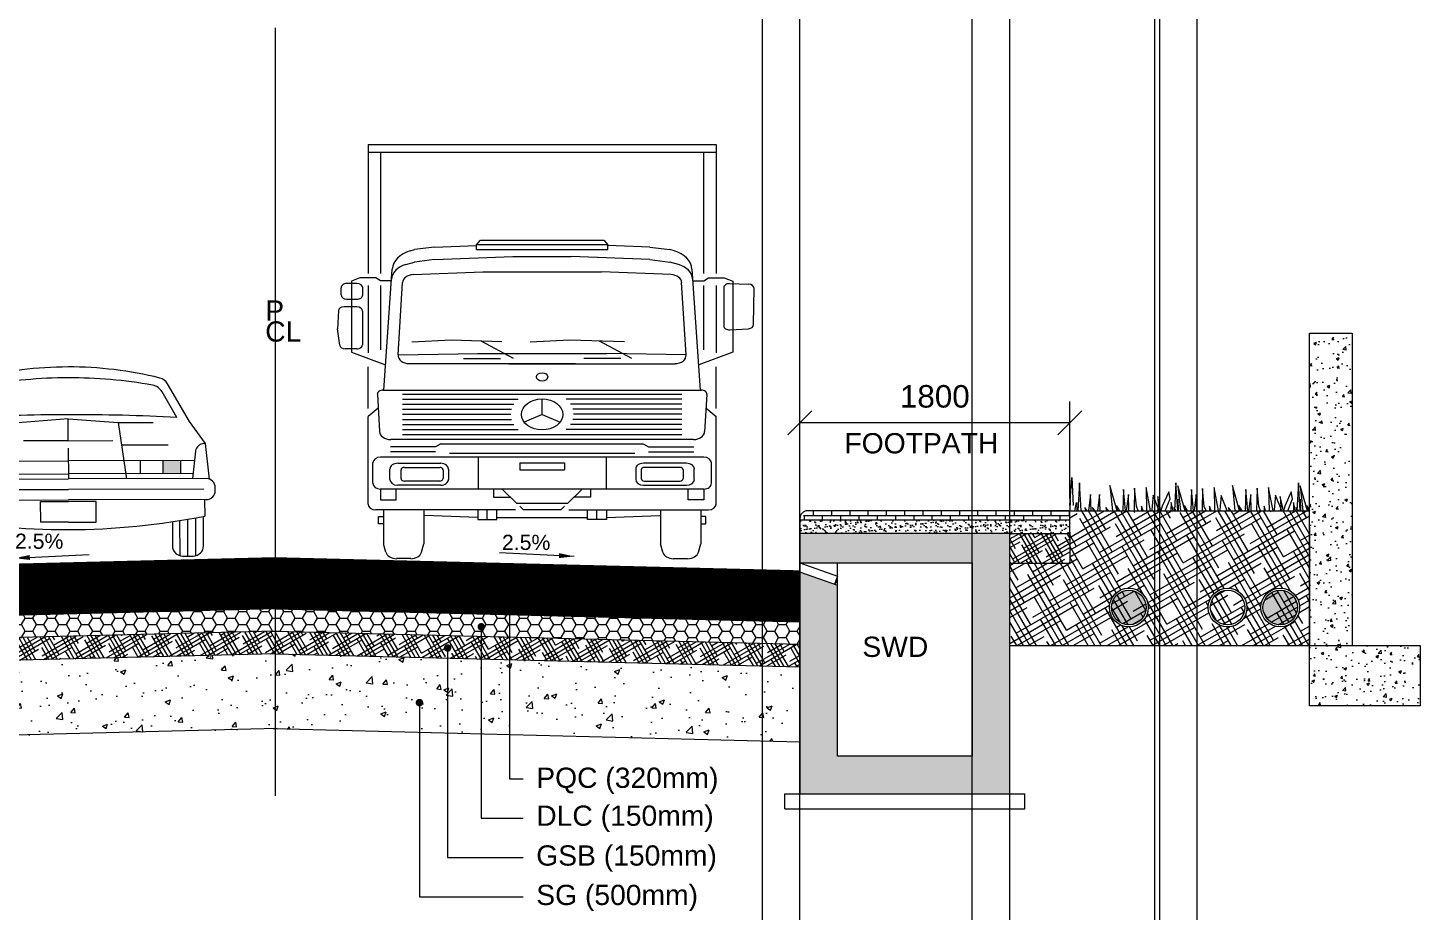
# Model space of a CAD drawing. Header units: inches. Extents: x 1863003 to 1881330, y 133141 to 515800.
# Drawn here: x 1870742 to 1880030, y 271051 to 276941 of the extents above; entities that cross this region are included whole.
import ezdxf

# ---------------------------------------------------------------- set-up
doc = ezdxf.new("R2010")
doc.units = ezdxf.units.IN
doc.header["$MEASUREMENT"] = 0
doc.linetypes.add('CENTERX2', pattern=[4, 2.5, -0.5, 0.5, -0.5])
doc.layers.get('0').update_dxf_attribs({"color": 4, "linetype": 'ELEC_LINE', "lineweight": 13})
doc.layers.get('Defpoints').update_dxf_attribs({"lineweight": 13})
for name, color, linetype, lineweight in [('DIM', 7, 'Continuous', 13), ('DIMEN', 7, 'Continuous', 13), ('HATCH', 252, 'Continuous', 13)]:
    doc.layers.add(name, color=color, linetype=linetype, lineweight=lineweight)
doc.styles.add('ARIAL', font='arial.ttf')
doc.styles.get("Standard").update_dxf_attribs({"font": 'romans.shx'})
doc.linetypes.add('ELEC_LINE', pattern='A,12.7,-5.08,["EL",Standard,S=2.54,R=0,X=-2.54,Y=-1.27],-5.08', length=22.86)
doc.dimstyles.get("Standard").update_dxf_attribs({"dimtxt": 180, "dimasz": 160, "dimexe": 50, "dimexo": 50, "dimgap": 100, "dimtad": 1, "dimdec": 0, "dimzin": 0, "dimdsep": 46, "dimtxsty": 'ARIAL', "dimcen": 0.09, "dimclrd": 256, "dimclre": 256, "dimclrt": 256, "dimadec": 0, "dimazin": 0, "dimtm": 1e-09, "dimtfac": 1, "dimtdec": 0, "dimtofl": 0, "dimtmove": 0, "dimatfit": 3, "dimfxl": 0, "dimtolj": 1, "dimtzin": 0, "dimlwd": 9, "dimlwe": -1, "dimarcsym": 0})
pattern_1 = [(50, (0, -238858.94), (358.63009, -31.376067), [37.5, -412.5]), (355, (0, -238858.94), (-69.37567, 376.09607), [30, -330]), (100.451444, (29.9, -238861.56), (289.254423, 344.719995), [31.870096, -350.571056]), (46.1842, (0, -238758.94), (533.62067, -82.75964), [56.25, -618.75]), (96.635635, (44.47, -238765.84), (467.33097, 487.0593), [47.80517, -525.85688]), (351.184164, (0, -238758.94), (467.33097, 487.0593), [45, -495]), (21, (50, -238783.94), (298.453526, -201.309445), [37.5, -412.5]), (326, (50, -238783.94), (121.657666, 362.57502), [30, -330]), (71.451445, (74.87, -238800.7), (420.11119, 161.265576), [31.870095, -350.571056]), (37.5, (0, -238858.94), (6.079928, 166.446927), [0, -326, 0, -335, 0, -331.25]), (7.5, (0, -238858.94), (131.534769, 197.205856), [0, -191, 0, -318.5, 0, -126.25]), (327.5, (-111.5, -238858.94), (266.911218, -11.277436), [0, -125, 0, -390, 0, -517.5]), (317.5, (-161.5, -238858.94), (291.593085, 50.05249), [0, -162.5, 0, -259, 0, -367.5])]
pattern_2 = [(30, (0, -238858.94), (74.10254038, 71.6506351), [400, -200]), (120, (0, -238858.94), (28.3493649, -99.10254038), [400, -200])]
pattern_3 = [(0, (0, -238858.94), (75, 43.3012702), [50, -100]), (120, (0, -238858.94), (-75, 43.3012702), [50, -100]), (60, (0, -238858.94), (2e-14, 86.6025404), [-100, 50])]
pattern_4 = [(45, (0, -238858.9406), (-0.8838834765, 0.8838834765), [])]

# ---------------------------------------------------------------- blocks, each defined once
blk = doc.blocks.new('ca')
at = {"color": 8}
for p, q in [((-28.87, 25.62), (-23.64, 34.63)), ((28.87, 25.62), (23.64, 34.63)), ((-25.85, 26.63), (-22.36, 32.7)), ((25.85, 26.63), (22.36, 32.7)), ((-32.64, 20.39), (-28.87, 25.62)), ((-11.87, 25.46), (-20.19, 25.46)), ((-11.87, 25.46), (-13.81, 12.06)), ((0, 26.33), (-11.87, 25.46)), ((0, 26.33), (11.87, 25.46)), ((0, 21.14), (0, 26.33)), ((11.87, 25.46), (13.81, 12.06)), ((11.87, 25.46), (20.19, 25.46)), ((32.64, 20.39), (28.87, 25.62)), ((-33.58, 11.92), (-32.64, 20.39)), ((-32.64, 20.39), (-32.28, 20.39)), ((-12.64, 20.11), (-23.75, 20.11)), ((0, 21.14), (-10.62, 21.14)), ((0, 21.14), (10.62, 21.14)), ((12.64, 20.11), (23.75, 20.11)), ((32.64, 20.39), (32.28, 20.39)), ((33.58, 11.92), (32.64, 20.39)), ((-30.3, 18.62), (-29.57, 12.06)), ((0, 19.41), (0, 12.06)), ((30.3, 18.62), (29.57, 12.06)), ((-30.05, 16.33), (0, 16.33)), ((-29.71, 13.26), (0, 13.26)), ((-26.76, 13.26), (-26.76, 16.33)), ((-22.56, 13.26), (-22.56, 16.33)), ((-17.19, 13.26), (-17.19, 16.33)), ((30.05, 16.33), (0, 16.33)), ((29.71, 13.26), (0, 13.26)), ((17.19, 13.26), (17.19, 16.33)), ((22.56, 13.26), (22.56, 16.33)), ((26.76, 13.26), (26.76, 16.33)), ((-32.79, 12.06), (0, 12.06)), ((32.79, 12.06), (0, 12.06)), ((-34.95, 9.21), (-34.95, 9.91)), ((-32.79, 7.05), (0, 7.05)), ((-32.41, 7.05), (-32.41, 3.13)), ((-32.26, 9.56), (0, 9.56)), ((-6.6, 1.76), (-6.6, 6.69)), ((-6.6, 6.69), (0, 6.69)), ((32.26, 9.56), (0, 9.56)), ((32.79, 7.05), (0, 7.05)), ((6.6, 6.69), (0, 6.69)), ((6.6, 1.76), (6.6, 6.69)), ((32.41, 7.05), (32.41, 3.13)), ((34.95, 9.21), (34.95, 9.91)), ((-32.09, -3.91), (-32.09, 3.06)), ((-30.28, -6.26), (-30.28, 2.73)), ((-28.4, -6.35), (-28.4, 2.4)), ((-26.52, -6.26), (-26.52, 2.09)), ((-24.71, 1.81), (-24.71, -3.91)), ((0, 1.76), (-6.6, 1.76)), ((0, 1.76), (6.6, 1.76)), ((24.71, 1.81), (24.71, -3.91)), ((26.52, -6.26), (26.52, 2.09)), ((28.4, -6.35), (28.4, 2.4)), ((30.28, -6.26), (30.28, 2.73)), ((32.09, -3.91), (32.09, 3.06)), ((-27.15, -6.35), (-29.66, -6.35)), ((27.15, -6.35), (29.66, -6.35))]:
    blk.add_line(p, q, dxfattribs=at)
for centre, radius, start, end in [((0, -51.16), 89.85, 90, 104.0557), ((0, -51.16), 89.85, 75.9443, 90), ((-21.11, 33.15), 2.93, 104.0557, 149.858), ((-19.5, 31.06), 3.3, 100.1965, 150.1888), ((0, -77.34), 113.45, 90, 100.1965), ((0, -77.34), 113.45, 79.8035, 90), ((19.5, 31.06), 3.3, 29.8112, 79.8035), ((21.11, 33.15), 2.93, 30.142, 75.9443), ((0, -444.78), 472.11, 90, 93.1382), ((0, -444.78), 472.11, 86.8618, 90), ((-32.28, 18.4), 1.99, 6.3627, 90), ((32.28, 18.4), 1.99, 90, 173.6373), ((-32.79, 9.91), 2.16, 90, 180), ((32.79, 9.91), 2.16, 0, 90), ((-32.79, 9.21), 2.16, 180, 270), ((32.79, 9.21), 2.16, 270, 0), ((0, 169.59), 169.59, 258.9833, 270), ((0, 169.59), 169.59, 270, 281.0167), ((-29.66, -3.91), 2.44, 180, 270), ((-27.15, -3.91), 2.44, 270, 0), ((27.15, -3.91), 2.44, 180, 270), ((29.66, -3.91), 2.44, 270, 0)]:
    blk.add_arc(centre, radius, start, end, dxfattribs=at)
for points in [[(-22.56, 13.26), (-22.56, 16.33), (-26.76, 13.26), (-26.76, 16.33)], [(22.56, 13.26), (22.56, 16.33), (26.76, 13.26), (26.76, 16.33)]]:
    blk.add_solid(points, dxfattribs=at)
blk = doc.blocks.new('A$C9c4fc737')
at = {"color": 8, "linetype": 'Continuous'}
for p, q in [((10.81, 147.25), (134.61, 147.25)), ((10.81, 147.25), (10.81, 101.32)), ((10.81, 144.51), (134.61, 144.51)), ((15.3, 144.51), (15.3, 101.32)), ((130.12, 144.51), (130.12, 101.32)), ((134.61, 147.25), (134.61, 101.32)), ((25.8, 109.39), (27.36, 109.83)), ((34.43, 110.74), (27.36, 109.83)), ((34.43, 110.74), (49.37, 111.31)), ((49.37, 111.54), (50.8, 113.23)), ((96.05, 111.54), (49.37, 111.54)), ((49.37, 109.85), (49.37, 111.54)), ((49.37, 109.85), (96.05, 109.85)), ((50.8, 113.23), (94.62, 113.23)), ((94.62, 113.23), (96.05, 111.54)), ((96.05, 109.85), (96.05, 111.54)), ((110.99, 110.74), (96.05, 111.31)), ((110.99, 110.74), (118.06, 109.83)), ((119.62, 109.39), (118.06, 109.83)), ((24.28, 104.53), (27.36, 105.4)), ((34.43, 106.31), (27.36, 105.4)), ((34.43, 106.31), (62.34, 107.37)), ((62.34, 107.37), (83.08, 107.37)), ((110.99, 106.31), (83.08, 107.37)), ((110.99, 106.31), (118.06, 105.4)), ((121.14, 104.53), (118.06, 105.4)), ((7.94, 99.79), (4.91, 98.57)), ((13.61, 99.79), (7.94, 99.79)), ((15.22, 98.75), (13.61, 99.79)), ((16.44, 59.91), (19.43, 102.86)), ((26.84, 100.94), (51.62, 101.91)), ((51.62, 101.91), (93.8, 101.91)), ((118.58, 100.94), (93.8, 101.91)), ((128.98, 59.91), (125.99, 102.86)), ((130.2, 98.75), (131.81, 99.79)), ((131.81, 99.79), (137.47, 99.79)), ((137.47, 99.79), (140.51, 98.57)), ((1.26, 93.72), (1.26, 96.29)), ((6.95, 97.77), (3.23, 97.77)), ((4.91, 98.57), (4.91, 73.4)), ((8.92, 93.72), (8.92, 96.29)), ((10.81, 97.14), (10.81, 73.11)), ((19.14, 98.75), (15.22, 98.75)), ((15.3, 97.14), (15.3, 74.19)), ((21.52, 72.39), (23.11, 98.13)), ((123.9, 72.39), (122.31, 98.13)), ((126.28, 98.75), (130.2, 98.75)), ((130.12, 97.14), (130.12, 74.19)), ((134.61, 97.14), (134.61, 73.11)), ((137.3, 96.27), (137.3, 82.8)), ((139.33, 97.75), (146.14, 97.59)), ((140.51, 98.57), (140.51, 73.4)), ((147.86, 83.19), (148.05, 96.09)), ((6.89, 89.49), (2.28, 89.54)), ((3.23, 92.24), (6.95, 92.24)), ((0.28, 88.12), (0, 81.69)), ((8.82, 88.01), (8.82, 76.04)), ((0.75, 75.9), (0, 81.69)), ((139.43, 81.33), (146.05, 81.73)), ((6.86, 74.57), (2.71, 74.57)), ((40.46, 77.69), (26.35, 76.89)), ((58.43, 77.1), (40.46, 77.69)), ((62.54, 71.12), (51.02, 77.34)), ((82.52, 77.69), (68.41, 76.89)), ((102.04, 77.05), (82.52, 77.69)), ((104.6, 71.12), (93.07, 77.34)), ((4.91, 73.4), (17.06, 68.86)), ((21.52, 72.39), (49.8, 72.94)), ((84.58, 69.3), (25.46, 69.3)), ((44.75, 71.12), (57.89, 71.12)), ((49.8, 72.94), (95.62, 72.94)), ((60.84, 69.3), (119.96, 69.3)), ((100.67, 71.12), (87.53, 71.12)), ((123.9, 72.39), (95.62, 72.94)), ((140.51, 73.4), (128.36, 68.86)), ((10.81, 53.4), (10.81, 68.16)), ((134.61, 53.4), (134.61, 68.16)), ((16.09, 59.91), (129.33, 59.91)), ((14.13, 58.37), (14.94, 45.14)), ((23.02, 58.5), (122.4, 58.5)), ((23.02, 56.7), (64.22, 56.7)), ((23.02, 54.9), (62.65, 54.9)), ((72.71, 51.27), (72.71, 56.78)), ((122.4, 56.7), (81.2, 56.7)), ((122.4, 54.9), (82.76, 54.9)), ((131.29, 58.37), (130.48, 45.14)), ((14.42, 53.54), (10.81, 50.56)), ((10.81, 19.41), (10.81, 50.56)), ((23.02, 53.1), (61.82, 53.1)), ((23.02, 51.3), (61.55, 51.3)), ((23.02, 49.5), (61.8, 49.5)), ((72.71, 51.27), (66.34, 48.51)), ((72.71, 51.27), (79.07, 48.51)), ((122.4, 53.1), (83.6, 53.1)), ((122.4, 49.5), (83.62, 49.5)), ((122.4, 51.3), (83.87, 51.3)), ((131, 53.54), (134.61, 50.56)), ((134.61, 19.41), (134.61, 50.56)), ((23.02, 47.7), (62.62, 47.7)), ((23.02, 45.9), (64.15, 45.9)), ((122.4, 45.9), (81.27, 45.9)), ((122.4, 47.7), (82.8, 47.7)), ((34.85, 39.77), (18.76, 39.77)), ((126.55, 42.33), (18.87, 42.33)), ((23.02, 44.1), (122.4, 44.1)), ((36.74, 40.77), (34.85, 39.77)), ((36.74, 40.77), (108.68, 40.77)), ((108.68, 40.77), (110.57, 39.77)), ((110.57, 39.77), (126.66, 39.77)), ((130.15, 36.08), (15.27, 36.08)), ((34.85, 37.93), (18.76, 37.93)), ((39.79, 37.5), (105.63, 37.5)), ((49.99, 36.08), (49.99, 24.73)), ((95.43, 36.08), (95.43, 24.73)), ((110.57, 37.93), (126.66, 37.93)), ((12.51, 26.79), (12.51, 34.02)), ((18.61, 28.18), (18.61, 31.83)), ((21.36, 33.89), (36.69, 33.89)), ((22.54, 31.53), (22.54, 28.48)), ((23.73, 32.42), (36.29, 32.42)), ((37.48, 31.53), (37.48, 28.48)), ((39.44, 31.83), (39.44, 28.18)), ((64.75, 34.1), (64.75, 31.54)), ((64.75, 34.1), (80.67, 34.1)), ((64.75, 31.54), (80.67, 31.54)), ((80.67, 34.1), (80.67, 31.54)), ((105.98, 31.83), (105.98, 28.18)), ((107.94, 31.53), (107.94, 28.48)), ((124.06, 33.89), (108.73, 33.89)), ((121.69, 32.42), (109.13, 32.42)), ((122.87, 31.53), (122.87, 28.48)), ((126.81, 28.18), (126.81, 31.83)), ((132.91, 26.79), (132.91, 34.02)), ((36.69, 26.11), (21.36, 26.11)), ((36.29, 27.59), (23.73, 27.59)), ((108.73, 26.11), (124.06, 26.11)), ((109.13, 27.59), (121.69, 27.59)), ((130.15, 24.73), (15.27, 24.73)), ((15.27, 24.73), (15.27, 20.89)), ((15.27, 20.89), (20.84, 20.89)), ((20.84, 20.89), (20.84, 24.73)), ((55.48, 24.73), (55.48, 21.89)), ((55.48, 21.89), (61.43, 21.89)), ((58.51, 24.73), (63.62, 19.76)), ((86.91, 24.73), (81.8, 19.76)), ((89.94, 21.89), (83.99, 21.89)), ((89.94, 24.73), (89.94, 21.89)), ((124.58, 20.89), (124.58, 24.73)), ((130.15, 20.89), (124.58, 20.89)), ((130.15, 24.73), (130.15, 20.89)), ((63.24, 17.35), (13.57, 17.35)), ((14.52, 12.33), (14.52, 14.95)), ((14.52, 14.95), (16.3, 14.95)), ((16.3, 17.35), (16.3, 5.28)), ((30.68, 17.35), (30.68, 5.28)), ((49.8, 14.65), (30.87, 15.36)), ((49.8, 17.35), (49.8, 13.94)), ((53.21, 13.94), (53.21, 17.35)), ((56.61, 13.94), (56.61, 17.35)), ((63.62, 19.76), (81.8, 19.76)), ((66.1, 17.35), (64.8, 18.61)), ((79.32, 17.35), (66.1, 17.35)), ((79.32, 17.35), (80.62, 18.61)), ((82.18, 17.35), (131.85, 17.35)), ((88.81, 13.94), (88.81, 17.35)), ((92.21, 13.94), (92.21, 17.35)), ((95.62, 17.35), (95.62, 13.94)), ((95.62, 14.65), (114.55, 15.36)), ((114.74, 17.35), (114.74, 5.28)), ((129.12, 17.35), (129.12, 5.28)), ((130.9, 14.95), (129.12, 14.95)), ((130.9, 12.33), (130.9, 14.95)), ((16.3, 12.33), (14.52, 12.33)), ((49.8, 13.94), (56.61, 13.94)), ((56.61, 14.65), (88.81, 14.65)), ((95.62, 13.94), (88.81, 13.94)), ((129.12, 12.33), (130.9, 12.33)), ((17.14, 2.34), (16.3, 5.28)), ((29.84, 2.34), (30.68, 5.28)), ((115.58, 2.34), (114.74, 5.28)), ((128.28, 2.34), (129.12, 5.28)), ((25.99, 0), (20.99, 0)), ((119.43, 0), (124.43, 0))]:
    blk.add_line(p, q, dxfattribs=at)
for centre, major_axis, start_param, end_param in [((29.26, 102.48), (9.84, 0), 1.929567, 3.089386), ((116.16, 102.48), (-9.84, 0), 3.193799, 4.353618), ((27.05, 99), (7.87, 0), 1.929567, 3.089386), ((118.37, 99), (7.87, 0), 0.052207, 1.212026), ((27.04, 97.99), (-3.94, 0), -1.51867, -0.04621), ((118.38, 97.99), (3.94, 0), 0.04621, 1.51867), ((3.23, 96.29), (1.97, 0), 1.570796, 3.141593), ((6.95, 96.29), (1.97, 0), 0, 1.570796), ((139.27, 96.27), (1.97, 0), 1.538549, 3.141593), ((146.08, 96.11), (1.97, 0), -0.010752, 1.538549), ((2.25, 88.07), (-1.97, 0), 4.697006, 6.25023), ((3.23, 93.72), (-1.97, 0), 0, 1.570796), ((6.86, 88.01), (1.97, 0), 0, 1.555413), ((6.95, 93.72), (-1.97, 0), 1.570796, 3.141593), ((139.27, 82.8), (-1.97, 0), 0, 1.650626), ((145.89, 83.2), (-1.97, 0), 1.650626, 3.13084), ((2.71, 76.04), (-1.97, 0), 0.096474, 1.570796), ((6.86, 76.04), (-1.97, 0), 1.570796, 3.141593), ((25.46, 72.26), (-3.94, 0), -0.04621, 1.570796), ((119.96, 72.26), (3.94, 0), 4.712389, 6.329395), ((72.71, 64.59), (-2, 0), 3.141593, 9.424778), ((16.09, 58.44), (-1.97, 0), -1.570796, 0.046121), ((129.33, 58.44), (1.97, 0), -0.046121, 1.570796), ((18.87, 45.28), (3.94, 0), 3.187714, 4.712389), ((126.55, 45.28), (-3.94, 0), 1.570796, 3.095472), ((15.27, 34.02), (-2.76, 0), -1.570796, 0), ((130.15, 34.02), (2.76, 0), 0, 1.570796), ((21.36, 31.83), (2.76, 0), 1.570796, 3.141593), ((23.73, 31.53), (-1.18, 0), -1.570796, 0), ((36.29, 31.53), (1.18, 0), 0, 1.570796), ((36.69, 31.83), (2.76, 0), 0, 1.570796), ((108.73, 31.83), (2.76, 0), 1.570796, 3.141593), ((109.13, 31.53), (1.18, 0), 1.570796, 3.141593), ((121.69, 31.53), (-1.18, 0), 3.141593, 4.712389), ((124.06, 31.83), (-2.76, 0), 3.141593, 4.712389), ((15.27, 26.79), (2.76, 0), 3.141593, 4.712389), ((21.36, 28.18), (-2.76, 0), 0, 1.570796), ((23.73, 28.48), (1.18, 0), 3.141593, 4.712389), ((36.29, 28.48), (-1.18, 0), 1.570796, 3.141593), ((36.69, 28.18), (-2.76, 0), 1.570796, 3.141593), ((108.73, 28.18), (-2.76, 0), 0, 1.570796), ((109.13, 28.48), (1.18, 0), 3.141593, 4.712389), ((121.69, 28.48), (1.18, 0), 4.712389, 6.283185), ((124.06, 28.18), (2.76, 0), 4.712389, 6.283185), ((130.15, 26.79), (-2.76, 0), 1.570796, 3.141593), ((13.57, 19.41), (-2.76, 0), 0, 1.570796), ((131.85, 19.41), (2.76, 0), 4.712389, 6.283185), ((20.99, 2.95), (-3.94, 0), 0.210626, 1.570796), ((25.99, 2.95), (3.94, 0), 4.712389, 6.072559), ((119.43, 2.95), (-3.94, 0), 0.210626, 1.570796), ((124.43, 2.95), (3.94, 0), 4.712389, 6.072559)]:
    blk.add_ellipse(centre, major_axis=major_axis, ratio=0.75, start_param=start_param, end_param=end_param, dxfattribs=at)
blk.add_ellipse((72.71, 51.27), major_axis=(7.35, 0), ratio=0.75, dxfattribs=at)
blk = doc.blocks.new('_Oblique')
at = {"color": 0, "linetype": 'ByBlock', "lineweight": -2}
blk.add_line((-0.5, -0.5), (0.5, 0.5), dxfattribs=at)
blk = doc.blocks.new('*D311')
at = {"layer": 'Defpoints', "color": 0, "ltscale": 0.02}
for p in [(1875892.3, 274306.3), (1875892.3, 274205.6), (1877692.3, 274205.6)]:
    blk.add_point(p, dxfattribs=at)
at = {"layer": 'DIMEN', "ltscale": 0.02}
for p, q in [((1875892.3, 274255.6), (1875892.3, 274356.3)), ((1877692.3, 274255.6), (1877692.3, 274356.3))]:
    blk.add_line(p, q, dxfattribs=at)
at = {"layer": 'DIMEN', "lineweight": 9, "ltscale": 0.02}
blk.add_line((1877692.3, 274306.3), (1875892.3, 274306.3), dxfattribs=at)
at = {"layer": 'DIMEN', "lineweight": 9, "ltscale": 0.02, "xscale": 160, "yscale": 160, "zscale": 160, "rotation": 180}
blk.add_blockref('_Oblique', (1875892.3, 274306.3), dxfattribs=at)
at = {"layer": 'DIMEN', "lineweight": 9, "ltscale": 0.02, "xscale": 160, "yscale": 160, "zscale": 160}
blk.add_blockref('_Oblique', (1877692.3, 274306.3), dxfattribs=at)
at = {"layer": 'DIMEN', "ltscale": 0.02, "insert": (1876792.3, 274482.9), "char_height": 150, "attachment_point": 5, "style": 'ARIAL'}
blk.add_mtext('\\A1;1800', dxfattribs=at)

msp = doc.modelspace()

# ---------------------------------------------------------------- hatches: boundary and pattern name
at = {"layer": 'DIM', "linetype": 'Continuous'}
h = msp.add_hatch(dxfattribs=at)
h.set_pattern_fill('AR-CONC')
h.set_pattern_definition([(50, (-200, -238708.94), (182.184669, -15.939086), [19.05, -209.55]), (355, (-200, -238708.94), (-35.243421, 191.056845), [15.24, -167.640584]), (100.451445, (-184.82, -238710.27), (146.941247, 175.117752), [16.190009, -178.090245]), (46.1842, (-200, -238658.14), (271.07904, -42.042328), [28.575, -314.325]), (96.635558, (-177.4, -238661.64), (237.404134, 247.426125), [24.285023, -267.13561]), (351.184151, (-200, -238658.14), (237.404134, 247.426125), [22.859967, -251.45973]), (21, (-174.6, -238670.84), (151.614391, -102.265198), [19.05, -209.55]), (326, (-174.6, -238670.84), (61.802028, 184.187966), [15.24, -167.64]), (71.451445, (-161.97, -238679.36), (213.41642, 81.922769), [16.190009, -178.089938]), (37.5, (-200, -238708.94), (3.0886033, 84.5550389), [0, -165.608, 0, -170.18, 0, -168.275]), (7.5, (-200, -238708.94), (66.8196625, 100.180575), [0, -97.028, 0, -161.798, 0, -64.135]), (327.5, (-256.64, -238708.94), (135.5905952, -5.728744), [0, -63.5, 0, -198.12, 0, -262.89]), (317.5, (-282.04, -238708.94), (148.1291814, 25.426491), [0, -82.55, 0, -131.572, 0, -186.69])])
h.paths.add_polyline_path([(1879576.8, 274905.2), (1879292.3, 274905.2), (1879292.3, 273776.5), (1879298.8, 273846.8), (1879292.3, 273624.7), (1879292.3, 272821.2), (1879576.8, 272821.2)])
h.paths.add_polyline_path([(1880029.8, 272821.2), (1879292.3, 272821.2), (1879292.3, 272418.8), (1880029.8, 272418.8)])
h = msp.add_hatch(dxfattribs=at)
h.set_pattern_fill('AR-BRSTD', scale=0.6)
h.set_pattern_definition([(0, (0, -238601.33), (0, 40.64508), []), (90, (0, -238601.33), (-60.96, 40.64508), [40.64508, -40.64508])])
h.paths.add_polyline_path([(1875892.3, 273660.3), (1875942.3, 273720.3), (1877692.3, 273720.3), (1877692.3, 273660.3)])
at = {"layer": 'DIM', "linetype": 'Continuous', "ltscale": 0.02}
h = msp.add_hatch(dxfattribs=at)
h.set_pattern_fill('HOUND', color=31, scale=600, angle=30, style=0)
h.set_pattern_definition([(30, (0, 143.748), (111.1538106, 107.47595264), [600, -300]), (120, (0, 143.748), (42.52404736, -148.6538106), [600, -300])])
h.paths.add_polyline_path([(1879292.3, 273720.3), (1879118, 273720.3), (1879117.8, 273719.5), (1879117.6, 273720.3), (1878301.2, 273720.3), (1878301, 273719.5), (1878300.8, 273720.3), (1877692.3, 273720.3), (1877692.3, 273577.9), (1877692.3, 273378.9, -0.414214), (1877682.3, 273368.9), (1877292.3, 273368.9), (1877292.3, 272821.2), (1879292.3, 272821.2)])
h.paths.add_polyline_path([(1878216, 273075.6, -1), (1877957.6, 273075.6, -1)], flags=16)
h.paths.add_polyline_path([(1878202, 273075.6, -1), (1877971.6, 273075.6, -1)], flags=0)
h.paths.add_polyline_path([(1878874.5, 273075.6, -1), (1878616, 273075.6, -1)], flags=16)
h.paths.add_polyline_path([(1878860.5, 273075.6, -1), (1878630, 273075.6, -1)], flags=0)
h.paths.add_polyline_path([(1879225.8, 273075.6, -1), (1878967.4, 273075.6, -1)], flags=16)
h.paths.add_polyline_path([(1879211.8, 273075.6, -1), (1878981.4, 273075.6, -1)], flags=0)
at = {"layer": 'DIM', "linetype": 'Continuous'}
h = msp.add_hatch(dxfattribs=at)
h.set_pattern_fill('AR-SAND')
h.set_pattern_definition([(37.5, (0, -238601.33), (-1.6000313, 48.9413237), [0, -38.608, 0, -43.18, 0, -41.275]), (7.5, (0, -238601.33), (44.9523283, 71.68251), [0, -20.828, 0, -34.798, 0, -13.335]), (327.5, (-31.24, -238601.33), (79.099237, 0.1437185), [0, -12.7, 0, -45.72, 0, -59.69]), (317.5, (-31.24, -238601.33), (76.3556452, 22.2929323), [0, -6.35, 0, -29.972, 0, -34.29])])
h.paths.add_polyline_path([(1875892.3, 273570.3), (1875892.3, 273660.3), (1877692.3, 273660.3), (1877692.3, 273570.3)])
h = msp.add_hatch(dxfattribs=at)
h.set_pattern_fill('AR-CONC', scale=10)
h.set_pattern_definition([(50, (0, 135356.71), (71.7260183, -6.2752135), [7.5, -82.5]), (355, (0, 135356.71), (-13.8751334, 75.2192134), [6, -66]), (100.4514445, (5.98, 135356.185), (57.8508847, 68.943999), [6.3740192, -70.1142112]), (46.1842, (0, 135376.71), (106.724133, -16.551928), [11.25, -123.75]), (96.6356355, (8.89, 135375.33), (93.4661946, 97.41186), [9.561034, -105.171376]), (351.184164, (0, 135376.71), (93.4661945, 97.41186), [9, -99]), (21, (10, 135371.71), (59.6907052, -40.261889), [7.5, -82.5]), (326, (10, 135371.71), (24.3315332, 72.5150045), [6, -66]), (71.4514447, (14.974, 135368.35), (84.0222377, 32.2531153), [6.374019, -70.1142112]), (37.5, (0, 135356.708), (1.21598553, 33.2893854), [0, -65.2, 0, -67, 0, -66.25]), (7.5, (0, 135356.708), (26.30695374, 39.4411712), [0, -38.2, 0, -63.7, 0, -25.25]), (327.5, (-22.3, 135356.708), (53.3822436, -2.25548717), [0, -25, 0, -78, 0, -103.5]), (317.5, (-32.3, 135356.708), (58.3186169, 10.0104982), [0, -32.5, 0, -51.8, 0, -73.5])])
h.paths.add_polyline_path([(1877292.3, 273570.3), (1875892.3, 273570.3), (1875892.3, 273372.8), (1877042.3, 273372.8), (1877042.3, 272083.2), (1876142.3, 272083.2), (1876142.3, 273224.5), (1875892.3, 273312.7), (1875892.3, 271833.2), (1877292.3, 271833.2)])
at = {"layer": 'DIM', "linetype": 'Continuous', "ltscale": 0.02}
h = msp.add_hatch(dxfattribs=at)
h.set_pattern_fill('HOUND', color=130, scale=400, angle=30, style=0)
h.set_pattern_definition([(30, (0, -238601.33), (74.10254038, 71.6506351), [400, -200]), (120, (0, -238601.33), (28.3493649, -99.10254038), [400, -200])])
h.paths.add_polyline_path([(1877292.3, 273370.3), (1877292.3, 273570.3), (1877692.3, 273570.3), (1877692.3, 273541.5), (1877692.3, 273370.3)])
at = {"layer": 'DIM', "linetype": 'Continuous'}
h = msp.add_hatch(color=7, dxfattribs=at)
h.dxf.hatch_style = 1
h.paths.add_polyline_path([(1878202, 273075.6, 1), (1877971.6, 273075.6, 1)])
h = msp.add_hatch(color=7, dxfattribs=at)
h.dxf.hatch_style = 1
h.paths.add_polyline_path([(1878981.4, 273075.6, 1), (1879211.8, 273075.6, 1)])
at = {"layer": 'DIM', "linetype": 'Continuous', "ltscale": 0.02}
h = msp.add_hatch(dxfattribs=at)
h.set_pattern_fill('HONEY', color=31, scale=400, style=0)
h.set_pattern_definition(pattern_3)
h.paths.add_polyline_path([(1868892.3, 272980.2), (1872392.3, 273067.7), (1872392.3, 272917.7), (1868892.3, 272830.2)])
h = msp.add_hatch(dxfattribs=at)
h.set_pattern_fill('HONEY', color=31, scale=400, style=0)
h.set_pattern_definition(pattern_3)
h.paths.add_polyline_path([(1872392.3, 273067.7), (1872392.3, 272917.7), (1875892.3, 272830.2), (1875892.3, 272980.2)])
h = msp.add_hatch(dxfattribs=at)
h.set_pattern_fill('HOUND', color=130, scale=400, angle=30, style=0)
h.set_pattern_definition(pattern_2)
h.paths.add_polyline_path([(1868892.3, 272830.2), (1872392.3, 272917.7), (1872392.3, 272767.6), (1868892.3, 272680.1)])
h = msp.add_hatch(dxfattribs=at)
h.set_pattern_fill('HOUND', color=130, scale=400, angle=30, style=0)
h.set_pattern_definition(pattern_2)
h.paths.add_polyline_path([(1872392.3, 272917.7), (1872392.3, 272767.6), (1875892.3, 272680.1), (1875892.3, 272830.2)])
h = msp.add_hatch(dxfattribs=at)
h.set_pattern_fill('AR-CONC', scale=50, style=0)
h.set_pattern_definition(pattern_1)
h.paths.add_polyline_path([(1868892.3, 272680.1), (1872392.3, 272767.6), (1872392.3, 272267.5), (1868892.3, 272180)])
h = msp.add_hatch(dxfattribs=at)
h.set_pattern_fill('AR-CONC', scale=50, style=0)
h.set_pattern_definition(pattern_1)
h.paths.add_polyline_path([(1875892.3, 272680.1), (1872392.3, 272767.6), (1872392.3, 272267.5), (1875892.3, 272180)])
at = {"layer": 'HATCH', "linetype": 'Continuous', "ltscale": 0.02}
h = msp.add_hatch(dxfattribs=at)
h.set_pattern_fill('ANSI31', color=141, scale=10)
h.set_pattern_definition(pattern_4)
h.paths.add_polyline_path([(1868892.3, 273312.7), (1868892.3, 273320.3), (1872392.3, 273407.8), (1872392.3, 273067.7), (1868892.3, 272980.2)])
h = msp.add_hatch(dxfattribs=at)
h.set_pattern_fill('ANSI31', color=141, scale=10)
h.set_pattern_definition(pattern_4)
h.paths.add_polyline_path([(1875892.3, 273312.7), (1875892.3, 273320.3), (1872392.3, 273407.8), (1872392.3, 273067.7), (1875892.3, 272980.2)])

# ---------------------------------------------------------------- linework, layer by layer
at = {"color": 7, "linetype": 'Continuous', "ltscale": 0.02}
msp.add_line((1877292.3, 271833.2), (1877292.3, 273570.3), dxfattribs=at)
at = {"color": 8, "linetype": 'Continuous', "ltscale": 0.02}
for p in [(1875642.3, 502880.9), (1875642.3, 502880.9), (1875892.3, 502880.9), (1877042.3, 502880.9), (1877292.3, 500369.9), (1878259.2, 500590.1), (1878293.4, 500590.1), (1878542.3, 500369.9)]:
    msp.add_xline(p, (0, 1), dxfattribs=at)
at = {"color": 66, "linetype": 'Continuous', "lineweight": 9, "ltscale": 0.25, "flags": 128}
for points in [[(1877693.6, 273755.1), (1877706.1, 273942.4), (1877715.8, 273755.1)], [(1877768.9, 273720.3), (1877756.4, 273907.9), (1877746.8, 273720.3)], [(1878008.4, 273720.3), (1877960.3, 273889.3), (1877977.8, 273720.3)], [(1878413.6, 273720.3), (1878401.1, 273907.9), (1878391.5, 273720.3)], [(1878825.2, 273720.3), (1878777.1, 273889.3), (1878794.6, 273720.3)], [(1879230.4, 273720.3), (1879217.9, 273907.9), (1879208.3, 273720.3)], [(1877695.9, 273754.8), (1877694.4, 273797.6), (1877692.3, 273720.3)], [(1877834.9, 273720.3), (1877831.9, 273828.6), (1877817.6, 273720.3)], [(1877894.9, 273720.3), (1877891.9, 273828.6), (1877877.6, 273720.3)], [(1878064, 273720.3), (1878050.8, 273863.2), (1878045.9, 273720.3)], [(1878086.4, 273720.3), (1878083.3, 273829.8), (1878068.9, 273720.3)], [(1878148.9, 273720.3), (1878136.6, 273750.8), (1878124.9, 273870.5), (1878121.9, 273720.3)], [(1878231.5, 273720.3), (1878202.3, 273876.3), (1878205.3, 273720.3)], [(1878289.9, 273720.3), (1878248.8, 273824.9), (1878239.3, 273727.6), (1878238.9, 273720.3)], [(1878329.6, 273720.3), (1878362.5, 273800.7), (1878352.6, 273847.5), (1878309.6, 273750.9), (1878301, 273719.5), (1878280.3, 273816.3), (1878283.3, 273749), (1878278.6, 273720.3)], [(1878411.3, 273755.1), (1878412.8, 273797.8), (1878415, 273720.3)], [(1878461.3, 273720.3), (1878413.6, 273888.1), (1878431, 273720.3)], [(1878517.2, 273720.3), (1878504.1, 273862), (1878499.2, 273720.3)], [(1878539.7, 273720.3), (1878536.6, 273828.6), (1878522.3, 273720.3)], [(1878601.7, 273720.3), (1878589.9, 273749.6), (1878578.2, 273869.2), (1878575.2, 273720.3)], [(1878684.6, 273720.3), (1878655.6, 273875.1), (1878658.6, 273720.3)], [(1878742.7, 273720.3), (1878702.1, 273823.7), (1878692.6, 273726.3), (1878692.3, 273720.3)], [(1878880.8, 273720.3), (1878867.6, 273863.2), (1878862.7, 273720.3)], [(1878903.2, 273720.3), (1878900.1, 273829.8), (1878885.7, 273720.3)], [(1878965.7, 273720.3), (1878953.4, 273750.8), (1878941.7, 273870.5), (1878938.7, 273720.3)], [(1879048.3, 273720.3), (1879019.1, 273876.3), (1879022.1, 273720.3)], [(1879106.7, 273720.3), (1879065.6, 273824.9), (1879056.1, 273727.6), (1879055.7, 273720.3)], [(1879146.4, 273720.3), (1879179.3, 273800.7), (1879169.4, 273847.5), (1879126.4, 273750.9), (1879117.8, 273719.5), (1879097.1, 273816.3), (1879100.1, 273749), (1879095.4, 273720.3)], [(1879228.1, 273755.1), (1879229.6, 273797.8), (1879231.8, 273720.3)], [(1879278.1, 273720.3), (1879230.4, 273888.1), (1879247.8, 273720.3)], [(1877725.7, 273720.3), (1877738.2, 273776.7), (1877739.8, 273720.3)], [(1877809.2, 273720.3), (1877793.1, 273743.1), (1877796.4, 273720.3)], [(1877860.8, 273720.3), (1877844.7, 273743.1), (1877848.1, 273720.3)], [(1877949.8, 273720.3), (1877933.7, 273743.1), (1877937, 273720.3)], [(1878025.5, 273720.3), (1878003.7, 273756.4), (1878011.3, 273720.3)], [(1878182.1, 273720.3), (1878171.5, 273751.6), (1878171.6, 273720.3)], [(1878381.6, 273720.3), (1878369.1, 273777), (1878367.5, 273720.3)], [(1878402.2, 273720.3), (1878386.9, 273741.8), (1878390.1, 273720.3)], [(1878478, 273720.3), (1878457, 273755.1), (1878464.3, 273720.3)], [(1878635, 273720.3), (1878624.8, 273750.4), (1878624.9, 273720.3)], [(1878766.6, 273720.3), (1878750.5, 273743.1), (1878753.8, 273720.3)], [(1878842.3, 273720.3), (1878820.5, 273756.4), (1878828.1, 273720.3)], [(1878998.9, 273720.3), (1878988.3, 273751.6), (1878988.4, 273720.3)], [(1879198.4, 273720.3), (1879185.9, 273777), (1879184.3, 273720.3)], [(1879219, 273720.3), (1879203.7, 273741.8), (1879206.9, 273720.3)], [(1879294.8, 273720.3), (1879273.8, 273755.1), (1879281.1, 273720.3)]]:
    msp.add_lwpolyline(points, dxfattribs=at)
at = {"color": 7, "linetype": 'Continuous', "ltscale": 0.02}
msp.add_lwpolyline([(1877692.3, 273720.3), (1875942.3, 273720.3, 0.414214), (1875892.3, 273670.3), (1875892.3, 271833.2)], format="xyb", dxfattribs=at)
for points in [[(1877692.3, 273577.9), (1877692.3, 273720.3)], [(1877292.3, 273570.3), (1875892.3, 273570.3)], [(1875892.3, 273372.8), (1877042.3, 273372.8)], [(1877042.3, 273372.8), (1877042.3, 272083.2), (1876142.3, 272083.2), (1876142.3, 273372.8)], [(1875792.3, 271733.2), (1875792.3, 271833.2)], [(1875792.3, 271833.2), (1877392.3, 271833.2)], [(1877392.3, 271733.2), (1877392.3, 271833.2)], [(1875792.3, 271733.2), (1877392.3, 271733.2)]]:
    msp.add_lwpolyline(points, dxfattribs=at)
at = {"color": 6, "linetype": 'Continuous', "ltscale": 0.02}
for points in [[(1872392.3, 273407.8), (1868892.3, 273320.3)], [(1872392.3, 273407.8), (1875892.3, 273320.3)], [(1872392.3, 273067.7), (1868892.3, 272980.2)], [(1872392.3, 273067.7), (1875892.3, 272980.2)], [(1872392.3, 272917.7), (1868892.3, 272830.2)], [(1872392.3, 272917.7), (1875892.3, 272830.2)], [(1872392.3, 272767.6), (1868892.3, 272680.1)], [(1872392.3, 272767.6), (1875892.3, 272680.1)], [(1872404.8, 272267.8), (1868892.3, 272180), (1868892.3, 272262.7)], [(1872379.8, 272267.8), (1875892.3, 272180), (1875892.3, 272262.7)]]:
    msp.add_lwpolyline(points, dxfattribs=at)
at = {"layer": 'DIM', "color": 1, "linetype": 'CENTERX2'}
msp.add_lwpolyline([(1872392.3, 276941.5), (1872392.3, 271820)], dxfattribs=at)
at = {"layer": 'DIM', "color": 7, "linetype": 'Continuous'}
for points in [[(1879292.3, 272821.2), (1879292.3, 274905.2), (1879576.8, 274905.2), (1879576.8, 272821.2)], [(1875892.3, 273660.3), (1877692.3, 273660.3)], [(1879292.3, 273612.7), (1879292.3, 272821.2)], [(1877292.3, 273570.3), (1877692.3, 273570.3)], [(1875892.3, 273372.8), (1876142.3, 273284.5)], [(1875890.4, 273313.4), (1876142.3, 273224.5)], [(1876142.3, 273284.5), (1876123.4, 273231.1)], [(1877292.3, 272821.2), (1879292.3, 272821.2)], [(1879292.3, 272821.2), (1880029.8, 272821.2), (1880029.8, 272418.8), (1879292.3, 272418.8), (1879292.3, 272821.2)]]:
    msp.add_lwpolyline(points, dxfattribs=at)
at = {"layer": 'DIM', "color": 8, "linetype": 'Continuous'}
for points in [[(1877692.3, 273802.6), (1877692.3, 274448.7)], [(1875892.3, 273660.5), (1875892.3, 274306.6)]]:
    msp.add_lwpolyline(points, dxfattribs=at)
at = {"layer": 'DIM', "color": 83, "linetype": 'Continuous'}
msp.add_lwpolyline([(1877292.3, 273720.3), (1879292.3, 273720.3)], dxfattribs=at)
at = {"layer": 'DIM', "color": 7, "linetype": 'Continuous'}
msp.add_lwpolyline([(1877692.3, 273577.9), (1877692.3, 273378.9, -0.414214), (1877682.3, 273368.9), (1877292.3, 273368.9)], format="xyb", dxfattribs=at)
for centre, radius in [((1878086.8, 273075.6), 129.2), ((1878086.8, 273075.6), 115.2), ((1878086.8, 273075.6), 115.2), ((1879096.6, 273075.6), 129.2), ((1879096.6, 273075.6), 115.2)]:
    msp.add_circle(centre, radius, dxfattribs=at)
at = {"layer": 'DIM', "color": 4, "linetype": 'Continuous'}
for radius in [129.2, 115.2]:
    msp.add_circle((1878745.3, 273075.6), radius, dxfattribs=at)
at = {"layer": 'DIM', "color": 7, "linetype": 'Continuous'}
msp.add_arc((1876093.6, 273271.7), 50.4, 306.33638, 14.78327, dxfattribs=at)

# ---------------------------------------------------------------- block references
at = {"color": 2, "linetype": 'Continuous', "ltscale": 0.02, "xscale": 18.76445229989112, "yscale": 18.76445229989112, "zscale": 18.76445229989112}
msp.add_blockref('A$C9c4fc737', (1872808.5, 273401.4), dxfattribs=at)
at = {"layer": 'DIM', "color": 7, "linetype": 'Continuous', "xscale": 28.04577624273334, "yscale": 28.04577624273334, "zscale": 28.04577624273334, "rotation": 0.1542392016107282}
msp.add_blockref('ca', (1871013.3, 273594.9), dxfattribs=at)

# ---------------------------------------------------------------- texts
at = {"layer": 'DIMEN', "linetype": 'Continuous', "style": 'ARIAL'}
for s, height, p in [('P', 135, (1872325.8, 274988.5)), ('CL', 135, (1872325.8, 274848.9)), ('FOOTPATH', 135, (1876189.3, 274103.6)), ('2.5%%%', 101.25, (1870656.7, 273467.1)), ('2.5%%%', 101.25, (1873905.2, 273459.4)), ('SWD', 135, (1876309, 272746)), ('PQC (320mm)', 135, (1874133.6, 271872.7)), ('DLC (150mm)', 135, (1874133.6, 271619.9)), ('GSB (150mm)', 135, (1874133.6, 271354.3)), ('SG (500mm)', 135, (1874133.6, 271091.2))]:
    msp.add_text(s, height=height, dxfattribs=at).set_placement(p)

# ---------------------------------------------------------------- dimensions: what is measured, and where the dimension line sits
at = {"layer": 'DIMEN', "ltscale": 0.02}
dim = msp.add_aligned_dim(p1=(1877692.3, 274205.6), p2=(1875892.3, 274205.6), distance=-100.6, dimstyle='Standard', override={"dimtxt": 150, "dimblk1": 'Oblique', "dimblk2": 'Oblique', "dimsah": 1}, dxfattribs=at)
dim.commit()
dim.dimension.update_dxf_attribs({"geometry": '*D311', "text_midpoint": (1876792.3, 274482.9)})

# ---------------------------------------------------------------- leaders
at = {"layer": 'DIMEN', "lineweight": 9, "ltscale": 0.02}
for points, override in [([(1870655.6, 273404.6), (1871151.6, 273428.8)], {"dimasz": 100}), ([(1874385.6, 273416.7), (1873889.6, 273440.8)], {"dimasz": 100}), ([(1873954.6, 273206.3), (1873954.6, 271933.8), (1874046.9, 271933.8)], {"dimasz": 50, "dimldrblk": 'Dot'}), ([(1873767.1, 272947.3), (1873767.1, 271671.3), (1874046.9, 271671.3)], {"dimasz": 50, "dimldrblk": 'Dot'}), ([(1873542.1, 272805.6), (1873542.1, 271408.8), (1874046.9, 271408.8)], {"dimasz": 50, "dimldrblk": 'Dot'}), ([(1873354.6, 272441.2), (1873354.6, 271146.3), (1874046.9, 271146.3)], {"dimasz": 50, "dimldrblk": 'Dot'})]:
    msp.add_leader(points, dimstyle='Standard', override=override, dxfattribs=at)

doc.saveas('drawing.dxf')
